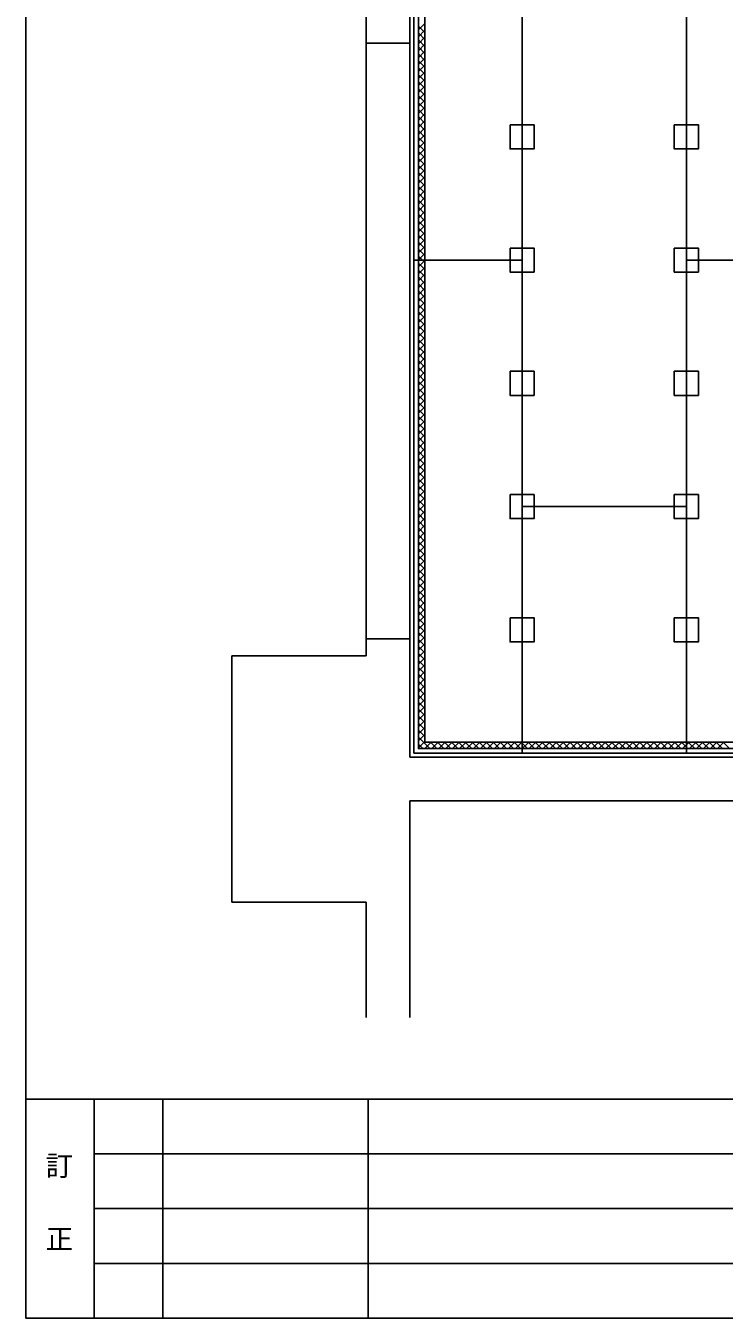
# Model space of a CAD drawing. Units: millimetres, scale not verified. Extents: x -6877 to 6873, y -4866 to 4752.
# Drawn here: x -6877 to -4326, y -4748 to -28 of the extents above; entities that cross this region are included whole.
import ezdxf
from ezdxf.enums import TextEntityAlignment as Align

# ---------------------------------------------------------------- set-up
doc = ezdxf.new("R2010")
doc.units = ezdxf.units.MM
doc.header["$LTSCALE"] = 50
for name, color, linetype in [('1-1_中線', 7, 'Continuous'), ('1-3_太線２', 3, 'Continuous'), ('1-A_中線', 4, 'Continuous'), ('1-B_太線１', 2, 'Continuous'), ('F-3_太線２', 7, 'Continuous'), ('F-5_固定文字', 7, 'Continuous')]:
    doc.layers.add(name, color=color, linetype=linetype)
doc.styles.add('ＭＳ ゴシック', font='')
doc.styles.get('ＭＳ ゴシック').set_extended_font_data('MS Gothic')

msp = doc.modelspace()

# ---------------------------------------------------------------- linework, layer by layer
at = {"layer": '1-1_中線'}
for p, q in [((-5458.88, -2683.82), (-5458.88, 691.18)), ((-5063.88, -2683.82), (-5063.88, 691.18)), ((-4463.88, -2683.82), (-4463.88, 691.18)), ((-5458.88, -883.82), (-5063.88, -883.82)), ((-4463.88, -883.82), (-3863.88, -883.82)), ((-5063.88, -1783.82), (-4463.88, -1783.82)), ((-1328.88, -2683.82), (-5458.88, -2683.82))]:
    msp.add_line(p, q, dxfattribs=at)
at = {"layer": '1-3_太線２'}
for p, q in [((-5633.88, 1133.68), (-5633.88, -91.32)), ((-5473.88, -91.32), (-5473.88, 1133.68)), ((-5473.88, -91.32), (-5633.88, -91.32)), ((-5633.88, -2266.32), (-5633.88, -2328.82)), ((-5473.88, -2266.32), (-5633.88, -2266.32)), ((-5473.88, -2698.82), (-5473.88, -2266.32)), ((-6123.88, -2328.82), (-6123.88, -3228.82)), ((-5633.88, -2328.82), (-6123.88, -2328.82)), ((-5473.88, -2698.82), (5151.12, -2698.82)), ((-5473.88, -3650.01), (-5473.88, -2858.82)), ((5151.12, -2858.82), (-5473.88, -2858.82)), ((-5633.88, -3228.82), (-6123.88, -3228.82)), ((-5633.88, -3228.82), (-5633.88, -3650.01))]:
    msp.add_line(p, q, dxfattribs=at)
at = {"layer": '1-3_太線２', "color": 7}
for p, q in [((-5633.88, -91.32), (-5633.88, -2266.32)), ((-5473.88, -2266.32), (-5473.88, -91.32))]:
    msp.add_line(p, q, dxfattribs=at)
at = {"layer": '1-A_中線'}
for p, q in [((-5418.88, -2643.82), (-5418.88, 3286.18)), ((-5418.88, -19.31), (-5442.38, -42.81)), ((-5442.38, -29.04), (-5418.88, -52.55)), ((-5418.88, -44.77), (-5442.38, -68.27)), ((-5442.38, -54.5), (-5418.88, -78)), ((-5418.88, -70.22), (-5442.38, -93.72)), ((-5442.38, -79.96), (-5418.88, -103.46)), ((-5418.88, -95.68), (-5442.38, -119.18)), ((-5442.38, -105.41), (-5418.88, -128.91)), ((-5418.88, -121.13), (-5442.38, -144.64)), ((-5442.38, -130.87), (-5418.88, -154.37)), ((-5418.88, -146.59), (-5442.38, -170.09)), ((-5442.38, -156.32), (-5418.88, -179.83)), ((-5418.88, -172.05), (-5442.38, -195.55)), ((-5442.38, -181.78), (-5418.88, -205.28)), ((-5418.88, -197.5), (-5442.38, -221)), ((-5442.38, -207.23), (-5418.88, -230.74)), ((-5418.88, -222.96), (-5442.38, -246.46)), ((-5442.38, -232.69), (-5418.88, -256.19)), ((-5418.88, -248.41), (-5442.38, -271.92)), ((-5442.38, -258.15), (-5418.88, -281.65)), ((-5418.88, -273.87), (-5442.38, -297.37)), ((-5442.38, -283.6), (-5418.88, -307.1)), ((-5418.88, -299.33), (-5442.38, -322.83)), ((-5442.38, -309.06), (-5418.88, -332.56)), ((-5418.88, -324.78), (-5442.38, -348.28)), ((-5442.38, -334.51), (-5418.88, -358.02)), ((-5418.88, -350.24), (-5442.38, -373.74)), ((-5442.38, -359.97), (-5418.88, -383.47)), ((-5418.88, -375.69), (-5442.38, -399.2)), ((-5442.38, -385.43), (-5418.88, -408.93)), ((-5418.88, -401.15), (-5442.38, -424.65)), ((-5442.38, -410.88), (-5418.88, -434.38)), ((-5418.88, -426.6), (-5442.38, -450.11)), ((-5442.38, -436.34), (-5418.88, -459.84)), ((-5418.88, -452.06), (-5442.38, -475.56)), ((-5442.38, -461.79), (-5418.88, -485.3)), ((-5418.88, -477.52), (-5442.38, -501.02)), ((-5442.38, -487.25), (-5418.88, -510.75)), ((-5418.88, -502.97), (-5442.38, -526.47)), ((-5442.38, -512.7), (-5418.88, -536.21)), ((-5418.88, -528.43), (-5442.38, -551.93)), ((-5442.38, -538.16), (-5418.88, -561.66)), ((-5418.88, -553.88), (-5442.38, -577.39)), ((-5442.38, -563.62), (-5418.88, -587.12)), ((-5418.88, -579.34), (-5442.38, -602.84)), ((-5442.38, -589.07), (-5418.88, -612.57)), ((-5418.88, -604.8), (-5442.38, -628.3)), ((-5442.38, -614.53), (-5418.88, -638.03)), ((-5418.88, -630.25), (-5442.38, -653.75)), ((-5442.38, -639.98), (-5418.88, -663.49)), ((-5418.88, -655.71), (-5442.38, -679.21)), ((-5442.38, -665.44), (-5418.88, -688.94)), ((-5418.88, -681.16), (-5442.38, -704.67)), ((-5442.38, -690.9), (-5418.88, -714.4)), ((-5418.88, -706.62), (-5442.38, -730.12)), ((-5442.38, -716.35), (-5418.88, -739.85)), ((-5418.88, -732.07), (-5442.38, -755.58)), ((-5442.38, -741.81), (-5418.88, -765.31)), ((-5418.88, -757.53), (-5442.38, -781.03)), ((-5442.38, -767.26), (-5418.88, -790.77)), ((-5418.88, -782.99), (-5442.38, -806.49)), ((-5442.38, -792.72), (-5418.88, -816.22)), ((-5418.88, -808.44), (-5442.38, -831.94)), ((-5442.38, -818.17), (-5418.88, -841.68)), ((-5418.88, -833.9), (-5442.38, -857.4)), ((-5442.38, -843.63), (-5418.88, -867.13)), ((-5418.88, -859.35), (-5442.38, -882.86)), ((-5442.38, -869.09), (-5418.88, -892.59)), ((-5418.88, -884.81), (-5442.38, -908.31)), ((-5442.38, -894.54), (-5418.88, -918.04)), ((-5418.88, -910.27), (-5442.38, -933.77)), ((-5442.38, -920), (-5418.88, -943.5)), ((-5418.88, -935.72), (-5442.38, -959.22)), ((-5442.38, -945.45), (-5418.88, -968.96)), ((-5418.88, -961.18), (-5442.38, -984.68)), ((-5442.38, -970.91), (-5418.88, -994.41)), ((-5418.88, -986.63), (-5442.38, -1010.14)), ((-5442.38, -996.37), (-5418.88, -1019.87)), ((-5418.88, -1012.09), (-5442.38, -1035.59)), ((-5442.38, -1021.82), (-5418.88, -1045.32)), ((-5418.88, -1037.54), (-5442.38, -1061.05)), ((-5442.38, -1047.28), (-5418.88, -1070.78)), ((-5418.88, -1063), (-5442.38, -1086.5)), ((-5442.38, -1072.73), (-5418.88, -1096.24)), ((-5418.88, -1088.46), (-5442.38, -1111.96)), ((-5442.38, -1098.19), (-5418.88, -1121.69)), ((-5418.88, -1113.91), (-5442.38, -1137.41)), ((-5442.38, -1123.65), (-5418.88, -1147.15)), ((-5418.88, -1139.37), (-5442.38, -1162.87)), ((-5442.38, -1149.1), (-5418.88, -1172.6)), ((-5418.88, -1164.82), (-5442.38, -1188.33)), ((-5442.38, -1174.56), (-5418.88, -1198.06)), ((-5418.88, -1190.28), (-5442.38, -1213.78)), ((-5442.38, -1200.01), (-5418.88, -1223.52)), ((-5418.88, -1215.74), (-5442.38, -1239.24)), ((-5442.38, -1225.47), (-5418.88, -1248.97)), ((-5418.88, -1241.19), (-5442.38, -1264.69)), ((-5442.38, -1250.92), (-5418.88, -1274.43)), ((-5418.88, -1266.65), (-5442.38, -1290.15)), ((-5442.38, -1276.38), (-5418.88, -1299.88)), ((-5418.88, -1292.1), (-5442.38, -1315.61)), ((-5442.38, -1301.84), (-5418.88, -1325.34)), ((-5418.88, -1317.56), (-5442.38, -1341.06)), ((-5442.38, -1327.29), (-5418.88, -1350.79)), ((-5418.88, -1343.01), (-5442.38, -1366.52)), ((-5442.38, -1352.75), (-5418.88, -1376.25)), ((-5418.88, -1368.47), (-5442.38, -1391.97)), ((-5442.38, -1378.2), (-5418.88, -1401.71)), ((-5418.88, -1393.93), (-5442.38, -1417.43)), ((-5442.38, -1403.66), (-5418.88, -1427.16)), ((-5418.88, -1419.38), (-5442.38, -1442.88)), ((-5442.38, -1429.12), (-5418.88, -1452.62)), ((-5418.88, -1444.84), (-5442.38, -1468.34)), ((-5442.38, -1454.57), (-5418.88, -1478.07)), ((-5418.88, -1470.29), (-5442.38, -1493.8)), ((-5442.38, -1480.03), (-5418.88, -1503.53)), ((-5418.88, -1495.75), (-5442.38, -1519.25)), ((-5442.38, -1505.48), (-5418.88, -1528.99)), ((-5418.88, -1521.21), (-5442.38, -1544.71)), ((-5442.38, -1530.94), (-5418.88, -1554.44)), ((-5418.88, -1546.66), (-5442.38, -1570.16)), ((-5442.38, -1556.39), (-5418.88, -1579.9)), ((-5418.88, -1572.12), (-5442.38, -1595.62)), ((-5442.38, -1581.85), (-5418.88, -1605.35)), ((-5418.88, -1597.57), (-5442.38, -1621.08)), ((-5442.38, -1607.31), (-5418.88, -1630.81)), ((-5418.88, -1623.03), (-5442.38, -1646.53)), ((-5442.38, -1632.76), (-5418.88, -1656.26)), ((-5418.88, -1648.48), (-5442.38, -1671.99)), ((-5442.38, -1658.22), (-5418.88, -1681.72)), ((-5418.88, -1673.94), (-5442.38, -1697.44)), ((-5442.38, -1683.67), (-5418.88, -1707.18)), ((-5418.88, -1699.4), (-5442.38, -1722.9)), ((-5442.38, -1709.13), (-5418.88, -1732.63)), ((-5418.88, -1724.85), (-5442.38, -1748.35)), ((-5442.38, -1734.59), (-5418.88, -1758.09)), ((-5418.88, -1750.31), (-5442.38, -1773.81)), ((-5442.38, -1760.04), (-5418.88, -1783.54)), ((-5418.88, -1775.76), (-5442.38, -1799.27)), ((-5442.38, -1785.5), (-5418.88, -1809)), ((-5418.88, -1801.22), (-5442.38, -1824.72)), ((-5442.38, -1810.95), (-5418.88, -1834.46)), ((-5418.88, -1826.68), (-5442.38, -1850.18)), ((-5442.38, -1836.41), (-5418.88, -1859.91)), ((-5418.88, -1852.13), (-5442.38, -1875.63)), ((-5442.38, -1861.86), (-5418.88, -1885.37)), ((-5418.88, -1877.59), (-5442.38, -1901.09)), ((-5442.38, -1887.32), (-5418.88, -1910.82)), ((-5418.88, -1903.04), (-5442.38, -1926.55)), ((-5442.38, -1912.78), (-5418.88, -1936.28)), ((-5418.88, -1928.5), (-5442.38, -1952)), ((-5442.38, -1938.23), (-5418.88, -1961.73)), ((-5418.88, -1953.95), (-5442.38, -1977.46)), ((-5442.38, -1963.69), (-5418.88, -1987.19)), ((-5418.88, -1979.41), (-5442.38, -2002.91)), ((-5442.38, -1989.14), (-5418.88, -2012.65)), ((-5418.88, -2004.87), (-5442.38, -2028.37)), ((-5442.38, -2014.6), (-5418.88, -2038.1)), ((-5418.88, -2030.32), (-5442.38, -2053.82)), ((-5442.38, -2040.06), (-5418.88, -2063.56)), ((-5418.88, -2055.78), (-5442.38, -2079.28)), ((-5442.38, -2065.51), (-5418.88, -2089.01)), ((-5418.88, -2081.23), (-5442.38, -2104.74)), ((-5442.38, -2090.97), (-5418.88, -2114.47)), ((-5418.88, -2106.69), (-5442.38, -2130.19)), ((-5442.38, -2116.42), (-5418.88, -2139.93)), ((-5418.88, -2132.15), (-5442.38, -2155.65)), ((-5442.38, -2141.88), (-5418.88, -2165.38)), ((-5418.88, -2157.6), (-5442.38, -2181.1)), ((-5442.38, -2167.33), (-5418.88, -2190.84)), ((-5418.88, -2183.06), (-5442.38, -2206.56)), ((-5442.38, -2192.79), (-5418.88, -2216.29)), ((-5418.88, -2208.51), (-5442.38, -2232.02)), ((-5442.38, -2218.25), (-5418.88, -2241.75)), ((-5418.88, -2233.97), (-5442.38, -2257.47)), ((-5442.38, -2243.7), (-5418.88, -2267.2)), ((-5418.88, -2259.43), (-5442.38, -2282.93)), ((-5442.38, -2269.16), (-5418.88, -2292.66)), ((-5418.88, -2284.88), (-5442.38, -2308.38)), ((-5442.38, -2294.61), (-5418.88, -2318.12)), ((-5418.88, -2310.34), (-5442.38, -2333.84)), ((-5442.38, -2320.07), (-5418.88, -2343.57)), ((-5418.88, -2335.79), (-5442.38, -2359.3)), ((-5442.38, -2345.53), (-5418.88, -2369.03)), ((-5418.88, -2361.25), (-5442.38, -2384.75)), ((-5442.38, -2370.98), (-5418.88, -2394.48)), ((-5418.88, -2386.7), (-5442.38, -2410.21)), ((-5442.38, -2396.44), (-5418.88, -2419.94)), ((-5418.88, -2412.16), (-5442.38, -2435.66)), ((-5442.38, -2421.89), (-5418.88, -2445.4)), ((-5418.88, -2437.62), (-5442.38, -2461.12)), ((-5442.38, -2447.35), (-5418.88, -2470.85)), ((-5418.88, -2463.07), (-5442.38, -2486.57)), ((-5442.38, -2472.8), (-5418.88, -2496.31)), ((-5418.88, -2488.53), (-5442.38, -2512.03)), ((-5442.38, -2498.26), (-5418.88, -2521.76)), ((-5418.88, -2513.98), (-5442.38, -2537.49)), ((-5442.38, -2523.72), (-5418.88, -2547.22)), ((-5418.88, -2539.44), (-5442.38, -2562.94)), ((-5442.38, -2549.17), (-5418.88, -2572.67)), ((-5418.88, -2564.9), (-5442.38, -2588.4)), ((-5442.38, -2574.63), (-5418.88, -2598.13)), ((-5418.88, -2590.35), (-5442.38, -2613.85)), ((-5442.38, -2600.08), (-5418.88, -2623.59)), ((-5418.88, -2615.81), (-5442.38, -2639.31)), ((-5442.38, -2625.54), (-5400.6, -2667.32)), ((-5418.88, -2641.26), (-5442.38, -2664.77)), ((-5442.38, -2651), (-5426.06, -2667.32)), ((-5395.97, -2643.82), (-5419.48, -2667.32)), ((-1368.88, -2643.82), (-5418.88, -2643.82)), ((-5398.65, -2643.82), (-5375.15, -2667.32)), ((-5370.52, -2643.82), (-5394.02, -2667.32)), ((-5373.19, -2643.82), (-5349.69, -2667.32)), ((-5345.06, -2643.82), (-5368.56, -2667.32)), ((-5347.74, -2643.82), (-5324.23, -2667.32)), ((-5319.61, -2643.82), (-5343.11, -2667.32)), ((-5322.28, -2643.82), (-5298.78, -2667.32)), ((-5294.15, -2643.82), (-5317.65, -2667.32)), ((-5296.83, -2643.82), (-5273.32, -2667.32)), ((-5268.69, -2643.82), (-5292.2, -2667.32)), ((-5271.37, -2643.82), (-5247.87, -2667.32)), ((-5243.24, -2643.82), (-5266.74, -2667.32)), ((-5245.91, -2643.82), (-5222.41, -2667.32)), ((-5217.78, -2643.82), (-5241.29, -2667.32)), ((-5220.46, -2643.82), (-5196.96, -2667.32)), ((-5192.33, -2643.82), (-5215.83, -2667.32)), ((-5195, -2643.82), (-5171.5, -2667.32)), ((-5166.87, -2643.82), (-5190.37, -2667.32)), ((-5169.55, -2643.82), (-5146.04, -2667.32)), ((-5141.42, -2643.82), (-5164.92, -2667.32)), ((-5144.09, -2643.82), (-5120.59, -2667.32)), ((-5115.96, -2643.82), (-5139.46, -2667.32)), ((-5118.63, -2643.82), (-5095.13, -2667.32)), ((-5090.5, -2643.82), (-5114.01, -2667.32)), ((-5093.18, -2643.82), (-5069.68, -2667.32)), ((-5065.05, -2643.82), (-5088.55, -2667.32)), ((-5067.72, -2643.82), (-5044.22, -2667.32)), ((-5039.59, -2643.82), (-5063.09, -2667.32)), ((-5042.27, -2643.82), (-5018.76, -2667.32)), ((-5014.14, -2643.82), (-5037.64, -2667.32)), ((-5016.81, -2643.82), (-4993.31, -2667.32)), ((-4988.68, -2643.82), (-5012.18, -2667.32)), ((-4991.35, -2643.82), (-4967.85, -2667.32)), ((-4963.22, -2643.82), (-4986.73, -2667.32)), ((-4965.9, -2643.82), (-4942.4, -2667.32)), ((-4937.77, -2643.82), (-4961.27, -2667.32)), ((-4940.44, -2643.82), (-4916.94, -2667.32)), ((-4912.31, -2643.82), (-4935.82, -2667.32)), ((-4914.99, -2643.82), (-4891.48, -2667.32)), ((-4886.86, -2643.82), (-4910.36, -2667.32)), ((-4889.53, -2643.82), (-4866.03, -2667.32)), ((-4861.4, -2643.82), (-4884.9, -2667.32)), ((-4864.08, -2643.82), (-4840.57, -2667.32)), ((-4835.95, -2643.82), (-4859.45, -2667.32)), ((-4838.62, -2643.82), (-4815.12, -2667.32)), ((-4810.49, -2643.82), (-4833.99, -2667.32)), ((-4813.16, -2643.82), (-4789.66, -2667.32)), ((-4785.03, -2643.82), (-4808.54, -2667.32)), ((-4787.71, -2643.82), (-4764.21, -2667.32)), ((-4759.58, -2643.82), (-4783.08, -2667.32)), ((-4762.25, -2643.82), (-4738.75, -2667.32)), ((-4734.12, -2643.82), (-4757.62, -2667.32)), ((-4736.8, -2643.82), (-4713.29, -2667.32)), ((-4708.67, -2643.82), (-4732.17, -2667.32)), ((-4711.34, -2643.82), (-4687.84, -2667.32)), ((-4683.21, -2643.82), (-4706.71, -2667.32)), ((-4685.88, -2643.82), (-4662.38, -2667.32)), ((-4657.75, -2643.82), (-4681.26, -2667.32)), ((-4660.43, -2643.82), (-4636.93, -2667.32)), ((-4632.3, -2643.82), (-4655.8, -2667.32)), ((-4634.97, -2643.82), (-4611.47, -2667.32)), ((-4606.84, -2643.82), (-4630.35, -2667.32)), ((-4609.52, -2643.82), (-4586.01, -2667.32)), ((-4581.39, -2643.82), (-4604.89, -2667.32)), ((-4584.06, -2643.82), (-4560.56, -2667.32)), ((-4555.93, -2643.82), (-4579.43, -2667.32)), ((-4558.61, -2643.82), (-4535.1, -2667.32)), ((-4530.47, -2643.82), (-4553.98, -2667.32)), ((-4533.15, -2643.82), (-4509.65, -2667.32)), ((-4505.02, -2643.82), (-4528.52, -2667.32)), ((-4507.69, -2643.82), (-4484.19, -2667.32)), ((-4479.56, -2643.82), (-4503.07, -2667.32)), ((-4482.24, -2643.82), (-4458.74, -2667.32)), ((-4454.11, -2643.82), (-4477.61, -2667.32)), ((-4456.78, -2643.82), (-4433.28, -2667.32)), ((-4428.65, -2643.82), (-4452.15, -2667.32)), ((-4431.33, -2643.82), (-4407.82, -2667.32)), ((-4403.2, -2643.82), (-4426.7, -2667.32)), ((-4405.87, -2643.82), (-4382.37, -2667.32)), ((-4377.74, -2643.82), (-4401.24, -2667.32)), ((-4380.41, -2643.82), (-4356.91, -2667.32)), ((-4352.28, -2643.82), (-4375.79, -2667.32)), ((-4354.96, -2643.82), (-4331.46, -2667.32)), ((-4326.83, -2643.82), (-4350.33, -2667.32)), ((-4329.5, -2643.82), (-4306, -2667.32))]:
    msp.add_line(p, q, dxfattribs=at)
msp.add_lwpolyline([(4374.63, -690.31), (4374.63, 802.68), (5694.63, 802.68), (5694.63, 2939.69), (5119.63, 2939.69), (5119.63, 3309.69), (1047.62, 3309.69), (1047.62, 1789.69), (-1075.37, 1789.69), (-1075.37, 3309.69), (-5442.38, 3309.69), (-5442.38, -2667.32), (-1345.37, -2667.32), (-1345.37, -2157.32), (-932.38, -2157.32), (-932.38, -2667.32), (5119.63, -2667.32), (5119.63, -2297.32), (5694.63, -2297.32)], dxfattribs=at)
at = {"layer": '1-B_太線１'}
for points in [[(-5107.88, -389.82), (-5107.88, -477.82), (-5019.88, -477.82), (-5019.88, -389.82)], [(-4507.88, -389.82), (-4507.88, -477.82), (-4419.88, -477.82), (-4419.88, -389.82)], [(-5107.88, -839.82), (-5107.88, -927.82), (-5019.88, -927.82), (-5019.88, -839.82)], [(-4507.88, -839.82), (-4507.88, -927.82), (-4419.88, -927.82), (-4419.88, -839.82)], [(-5107.88, -1289.82), (-5107.88, -1377.82), (-5019.88, -1377.82), (-5019.88, -1289.82)], [(-4507.88, -1289.82), (-4507.88, -1377.82), (-4419.88, -1377.82), (-4419.88, -1289.82)], [(-5107.88, -1739.82), (-5107.88, -1827.82), (-5019.88, -1827.82), (-5019.88, -1739.82)], [(-4507.88, -1739.82), (-4507.88, -1827.82), (-4419.88, -1827.82), (-4419.88, -1739.82)], [(-5107.88, -2189.82), (-5107.88, -2277.82), (-5019.88, -2277.82), (-5019.88, -2189.82)], [(-4507.88, -2189.82), (-4507.88, -2277.82), (-4419.88, -2277.82), (-4419.88, -2189.82)]]:
    msp.add_lwpolyline(points, close=True, dxfattribs=at)
at = {"layer": 'F-3_太線２', "color": 3}
for p, q in [((-6876.67, 4752.5), (-6876.67, -4747.5)), ((-6876.67, -3947.5), (6873.33, -3947.5)), ((-6876.67, -4747.5), (6873.33, -4747.5))]:
    msp.add_line(p, q, dxfattribs=at)
at = {"layer": 'F-3_太線２'}
msp.add_line((-6626.67, -3947.5), (-6626.67, -4747.5), dxfattribs=at)
at = {"layer": 'F-3_太線２', "color": 4}
for p, q in [((-6376.67, -3947.5), (-6376.67, -4747.5)), ((-5626.67, -3947.5), (-5626.67, -4747.5)), ((-6626.67, -4147.5), (-2926.67, -4147.5)), ((-6626.67, -4347.5), (-2926.67, -4347.5)), ((-6626.67, -4547.5), (-2926.67, -4547.5))]:
    msp.add_line(p, q, dxfattribs=at)

# ---------------------------------------------------------------- texts
at = {"layer": 'F-5_固定文字', "color": 4, "style": 'ＭＳ ゴシック'}
for s, p in [('訂', (-6803.99, -4249.82)), ('正', (-6803.99, -4516.57))]:
    msp.add_text(s, height=73.31, dxfattribs=at).set_placement(p, align=Align.BOTTOM_LEFT)

doc.saveas('drawing.dxf')
